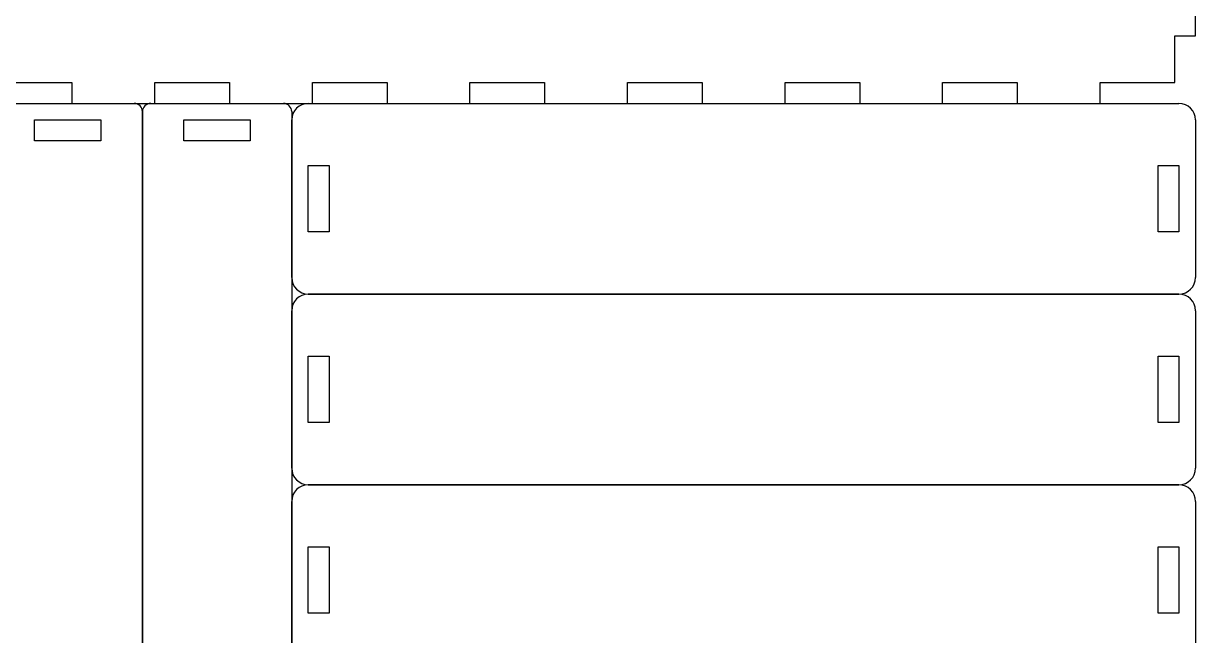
# Model space of a CAD drawing. Header units: millimetres. Extents: x 0 to 1198, y 2 to 800.
# Drawn here: x 1057 to 1198.4, y 78 to 151.9 of the extents above; entities that cross this region are included whole.
import ezdxf

# ---------------------------------------------------------------- set-up
doc = ezdxf.new("R2010")
doc.units = ezdxf.units.MM

# ---------------------------------------------------------------- blocks, each defined once
blk = doc.blocks.new('3- Hold Sides')
at = {"color": 179, "linetype": 'Continuous', "lineweight": 25}
for p, q in [((2, 23), (107, 23)), ((0, 2), (0, 21)), ((109, 21), (109, 2)), ((2, 15.5), (4.5, 15.5)), ((2, 7.5), (2, 15.5)), ((4.5, 15.5), (4.5, 7.5)), ((104.5, 15.5), (107, 15.5)), ((104.5, 7.5), (104.5, 15.5)), ((107, 15.5), (107, 7.5)), ((4.5, 7.5), (2, 7.5)), ((107, 7.5), (104.5, 7.5)), ((107, 0), (2, 0))]:
    blk.add_line(p, q, dxfattribs=at)
for centre, start, end in [((2, 21), 90, 180), ((107, 21), 0, 90), ((2, 2), 180, 270), ((107, 2), 270, 0)]:
    blk.add_arc(centre, 2, start, end, dxfattribs=at)
blk = doc.blocks.new('2- Side2')
at = {"color": 179, "linetype": 'Continuous', "lineweight": 25}
for p, q in [((147, 8.125), (147, 18.125)), ((144.5, 8.125), (147, 8.125)), ((144.5, 2.5), (144.5, 8.125)), ((2.5, 2.5), (11.5, 2.5)), ((11.5, 2.5), (11.5, 0)), ((21.5, 2.5), (30.5, 2.5)), ((21.5, 0), (21.5, 2.5)), ((30.5, 2.5), (30.5, 0)), ((40.5, 2.5), (49.5, 2.5)), ((40.5, 0), (40.5, 2.5)), ((49.5, 2.5), (49.5, 0)), ((59.5, 2.5), (68.5, 2.5)), ((59.5, 0), (59.5, 2.5)), ((68.5, 2.5), (68.5, 0)), ((78.5, 2.5), (87.5, 2.5)), ((78.5, 0), (78.5, 2.5)), ((87.5, 2.5), (87.5, 0)), ((97.5, 2.5), (106.5, 2.5)), ((97.5, 0), (97.5, 2.5)), ((106.5, 2.5), (106.5, 0)), ((116.5, 2.5), (125.5, 2.5)), ((116.5, 0), (116.5, 2.5)), ((125.5, 2.5), (125.5, 0)), ((135.5, 2.5), (144.5, 2.5)), ((135.5, 0), (135.5, 2.5)), ((11.5, 0), (21.5, 0)), ((30.5, 0), (40.5, 0)), ((49.5, 0), (59.5, 0)), ((68.5, 0), (78.5, 0)), ((87.5, 0), (97.5, 0)), ((106.5, 0), (116.5, 0)), ((125.5, 0), (135.5, 0))]:
    blk.add_line(p, q, dxfattribs=at)
blk = doc.blocks.new('5- Up')
at = {"color": 179, "linetype": 'Continuous', "lineweight": 25}
for p, q in [((0, 1), (0, 17)), ((1, 18), (128, 18)), ((129, 17), (129, 1)), ((2, 13), (4.5, 13)), ((2, 5), (2, 13)), ((4.5, 13), (4.5, 5)), ((124.5, 13), (127, 13)), ((124.5, 5), (124.5, 13)), ((127, 13), (127, 5)), ((4.5, 5), (2, 5)), ((127, 5), (124.5, 5)), ((128, 0), (1, 0))]:
    blk.add_line(p, q, dxfattribs=at)
for centre, start, end in [((1, 17), 90, 180), ((128, 17), 0, 90), ((1, 1), 180, 270), ((128, 1), 270, 0)]:
    blk.add_arc(centre, 1, start, end, dxfattribs=at)

msp = doc.modelspace()

# ---------------------------------------------------------------- block references
at = {"color": 7, "linetype": 'Continuous'}
for name, p in [('2- Side2', (1051.39, 142.22)), ('3- Hold Sides', (1089.39, 119.22)), ('3- Hold Sides', (1089.39, 96.22)), ('3- Hold Sides', (1089.39, 73.22))]:
    msp.add_blockref(name, p, dxfattribs=at)
at = {"color": 7, "linetype": 'Continuous', "rotation": 90}
for p in [(1071.39, 13.22), (1089.39, 13.22)]:
    msp.add_blockref('5- Up', p, dxfattribs=at)

doc.saveas('drawing.dxf')
